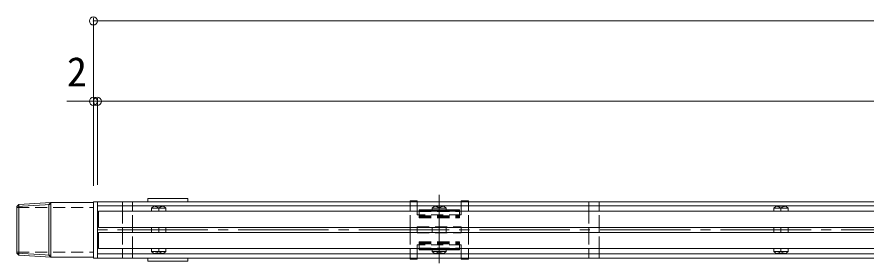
# Model space of a CAD drawing. Units: millimetres at full size, sheet at 1:5; details may follow other scales. Extents: x -910 to 1371, y -980 to 819.
# Drawn here: x -624.3 to -202, y 592.9 to 715.4 of the extents above; entities that cross this region are included whole.
import ezdxf
from ezdxf.enums import TextEntityAlignment as Align

# ---------------------------------------------------------------- set-up
doc = ezdxf.new("R2010")
doc.units = ezdxf.units.MM
doc.header["$LTSCALE"] = 5
doc.header["$PDMODE"] = 32
doc.header["$PDSIZE"] = 4
doc.linetypes.add('CHAIN2', pattern=[12, 9, -1, 1, -1])
doc.linetypes.add('DASHED1', pattern=[1.8, 1.2, -0.6])
for name, color, linetype, lineweight in [('E-0_0228_テナント工�', 4, 'Continuous', 9), ('E-1_0229_テナント工�', 3, 'Continuous', 9), ('E-2_0230_テナント工�', 3, 'Continuous', 9), ('E-4_0232_テナント工�', 7, 'Continuous', 9), ('E-6_0245_ハッチング2', 5, 'Continuous', 5), ('E-7_0246_ハッチング3', 5, 'Continuous', 5), ('E-8_0247_ハッチング4', 4, 'DASHED1', 9), ('E-A_0251_塗潰2_A_断�', 1, 'Continuous', 5)]:
    doc.layers.add(name, color=color, linetype=linetype, lineweight=lineweight)
doc.styles.add('ＭＳ ゴシック', font='')
doc.styles.get('ＭＳ ゴシック').set_extended_font_data('MS Gothic')

msp = doc.modelspace()

# ---------------------------------------------------------------- linework, layer by layer
at = {"layer": 'E-0_0228_テナント工�'}
for p, q in [((-584.278, 623.411), (605.722, 623.411)), ((-584.278, 595.411), (-584.278, 623.411)), ((-584.278, 621.411), (605.722, 621.411)), ((-584.278, 597.411), (605.722, 597.411)), ((605.722, 595.411), (-584.278, 595.411))]:
    msp.add_line(p, q, dxfattribs=at)
at = {"layer": 'E-0_0228_テナント工�', "linetype": 'CHAIN2'}
msp.add_line((10.722, 609.411), (-584.278, 609.411), dxfattribs=at)
at = {"layer": 'E-1_0229_テナント工�', "linetype": 'DASHED1'}
for p, q in [((-571.778, 621.411), (-571.778, 623.411)), ((-566.778, 621.411), (-566.778, 623.411)), ((-339.778, 621.411), (-339.778, 623.411)), ((-334.778, 621.411), (-334.778, 623.411)), ((-571.778, 618.661), (-571.778, 610.661)), ((-566.778, 610.661), (-566.778, 618.661)), ((-339.778, 618.661), (-339.778, 610.661)), ((-334.778, 610.661), (-334.778, 618.661)), ((-571.778, 608.161), (-571.778, 600.161)), ((-566.778, 600.161), (-566.778, 608.161)), ((-339.778, 608.161), (-339.778, 600.161)), ((-334.778, 600.161), (-334.778, 608.161)), ((-571.778, 597.411), (-571.778, 595.411)), ((-566.778, 597.411), (-566.778, 595.411)), ((-339.778, 597.411), (-339.778, 595.411)), ((-334.778, 597.411), (-334.778, 595.411))]:
    msp.add_line(p, q, dxfattribs=at)
at = {"layer": 'E-1_0229_テナント工�'}
for p, q in [((-571.778, 618.661), (-571.778, 621.411)), ((-566.778, 618.661), (-566.778, 621.411)), ((-339.778, 618.661), (-339.778, 621.411)), ((-334.778, 618.661), (-334.778, 621.411)), ((-571.778, 608.161), (-571.778, 610.661)), ((-566.778, 608.161), (-566.778, 610.661)), ((-339.778, 608.161), (-339.778, 610.661)), ((-334.778, 608.161), (-334.778, 610.661)), ((-571.778, 597.411), (-571.778, 600.161)), ((-566.778, 597.411), (-566.778, 600.161)), ((-339.778, 597.411), (-339.778, 600.161)), ((-334.778, 597.411), (-334.778, 600.161))]:
    msp.add_line(p, q, dxfattribs=at)
at = {"layer": 'E-2_0230_テナント工�'}
for p, q in [((-556.129, 621.161), (-557.314, 620.161)), ((-556.129, 621.161), (-551.429, 621.161)), ((-551.429, 621.161), (-550.243, 620.161)), ((-416.628, 621.161), (-417.814, 620.161)), ((-416.628, 621.161), (-411.928, 621.161)), ((-411.928, 621.161), (-410.743, 620.161)), ((-246.628, 621.161), (-247.814, 620.161)), ((-246.628, 621.161), (-241.928, 621.161)), ((-241.928, 621.161), (-240.743, 620.161)), ((-557.314, 620.161), (-557.314, 618.661)), ((-550.243, 620.161), (-557.314, 620.161)), ((-553.779, 620.161), (-553.779, 618.661)), ((-550.243, 620.161), (-550.243, 618.661)), ((-414.278, 620.161), (-414.278, 618.661)), ((-410.743, 620.161), (-410.743, 618.661)), ((-244.278, 620.161), (-244.278, 618.661)), ((-240.743, 620.161), (-240.743, 618.661)), ((-557.314, 608.161), (-557.314, 610.661)), ((-553.779, 610.661), (-553.779, 608.161)), ((-550.243, 608.161), (-550.243, 610.661)), ((-417.814, 608.161), (-417.814, 610.661)), ((-414.278, 610.661), (-414.278, 608.161)), ((-410.743, 608.161), (-410.743, 610.661)), ((-247.814, 608.161), (-247.814, 610.661)), ((-244.278, 610.661), (-244.278, 608.161)), ((-240.743, 608.161), (-240.743, 610.661)), ((-557.314, 598.661), (-557.314, 600.161)), ((-553.779, 598.661), (-553.779, 600.161)), ((-550.243, 598.661), (-550.243, 600.161)), ((-414.278, 598.661), (-414.278, 600.161)), ((-410.743, 598.661), (-410.743, 600.161)), ((-244.278, 598.661), (-244.278, 600.161)), ((-240.743, 598.661), (-240.743, 600.161)), ((-550.243, 598.661), (-557.314, 598.661)), ((-556.129, 597.661), (-557.314, 598.661)), ((-556.129, 597.661), (-551.429, 597.661)), ((-551.429, 597.661), (-550.243, 598.661)), ((-416.628, 597.661), (-417.814, 598.661)), ((-416.628, 597.661), (-411.928, 597.661)), ((-411.928, 597.661), (-410.743, 598.661)), ((-246.628, 597.661), (-247.814, 598.661)), ((-246.628, 597.661), (-241.928, 597.661)), ((-241.928, 597.661), (-240.743, 598.661))]:
    msp.add_line(p, q, dxfattribs=at)
at = {"layer": 'E-2_0230_テナント工�', "color": 2}
for p, q in [((-583.778, 618.661), (-583.778, 610.661)), ((605.222, 610.661), (-583.778, 610.661)), ((-583.778, 608.161), (605.222, 608.161)), ((-583.778, 608.161), (-583.778, 600.161)), ((-583.778, 600.161), (605.222, 600.161))]:
    msp.add_line(p, q, dxfattribs=at)
msp.add_lwpolyline([(-583.778, 618.661), (605.222, 618.661), (605.222, 610.661)], dxfattribs=at)
at = {"layer": 'E-2_0230_テナント工�'}
for points in [[(-410.743, 620.161), (-417.814, 620.161), (-417.814, 618.661)], [(-240.743, 620.161), (-247.814, 620.161), (-247.814, 618.661)], [(-410.743, 598.661), (-417.814, 598.661), (-417.814, 600.161)], [(-240.743, 598.661), (-247.814, 598.661), (-247.814, 600.161)]]:
    msp.add_lwpolyline(points, dxfattribs=at)
for centre, start, end in [((-556.182, 617.776), 44.79445, 89.10294), ((-551.375, 617.776), 90.89706, 135.20555), ((-416.681, 617.776), 44.79445, 89.10294), ((-411.875, 617.776), 90.89706, 135.20555), ((-246.681, 617.776), 44.79445, 89.10294), ((-241.875, 617.776), 90.89706, 135.20555), ((-556.182, 601.047), 270.89706, 315.20555), ((-551.375, 601.047), 224.79445, 269.10294), ((-416.681, 601.047), 270.89706, 315.20555), ((-411.875, 601.047), 224.79445, 269.10294), ((-246.681, 601.047), 270.89706, 315.20555), ((-241.875, 601.047), 224.79445, 269.10294)]:
    msp.add_arc(centre, 3.386, start, end, dxfattribs=at)
at = {"layer": 'E-4_0232_テナント工�'}
for p, q in [((-586.278, 714.911), (-586.278, 631.419)), ((-586.278, 713.411), (607.722, 713.411)), ((-586.278, 673.411), (-599.455, 673.411)), ((-584.278, 673.411), (-586.278, 673.411)), ((-584.278, 674.911), (-584.278, 631.819)), ((-584.278, 673.411), (605.722, 673.411))]:
    msp.add_line(p, q, dxfattribs=at)
for p in [(-586.278, 713.411), (-586.278, 673.411), (-584.278, 673.411)]:
    msp.add_point(p, dxfattribs=at)
at = {"layer": 'E-6_0245_ハッチング2'}
for p, q in [((-607.478, 622.071), (-624.278, 621.071)), ((-624.278, 621.071), (-623.278, 622.071)), ((-624.278, 597.752), (-624.278, 621.071)), ((-607.478, 623.011), (-623.278, 622.071)), ((-623.278, 596.752), (-623.278, 622.071)), ((-607.478, 623.011), (-608.478, 622.011)), ((-608.478, 622.011), (-608.478, 596.811)), ((-607.478, 595.811), (-607.478, 623.011)), ((-586.278, 623.011), (-607.478, 623.011)), ((-586.278, 623.011), (-586.278, 595.811)), ((-624.278, 597.752), (-623.278, 596.752)), ((-607.478, 596.752), (-624.278, 597.752)), ((-607.478, 595.811), (-623.278, 596.752)), ((-607.478, 595.811), (-608.478, 596.811)), ((-586.278, 595.811), (-607.478, 595.811))]:
    msp.add_line(p, q, dxfattribs=at)
at = {"layer": 'E-6_0245_ハッチング2', "color": 2, "lineweight": 9}
for p, q in [((-586.278, 623.411), (-586.278, 595.411)), ((-584.278, 623.411), (-586.278, 623.411)), ((-584.278, 595.411), (-586.278, 595.411))]:
    msp.add_line(p, q, dxfattribs=at)
at = {"layer": 'E-6_0245_ハッチング2', "linetype": 'DASHED1'}
for p, q in [((-624.278, 620.511), (-586.278, 620.511)), ((-624.278, 598.311), (-586.278, 598.311))]:
    msp.add_line(p, q, dxfattribs=at)
at = {"layer": 'E-7_0246_ハッチング3', "linetype": 'CHAIN2'}
msp.add_line((-414.278, 592.905), (-414.278, 626.905), dxfattribs=at)
at = {"layer": 'E-7_0246_ハッチング3', "linetype": 'DASHED1'}
for p, q in [((-428.778, 621.411), (-428.778, 623.911)), ((-425.278, 621.411), (-425.278, 623.411)), ((-403.278, 623.411), (-403.278, 621.411)), ((-399.778, 623.411), (-399.778, 621.411)), ((-428.778, 610.661), (-428.778, 618.661)), ((-425.278, 618.661), (-425.278, 616.911)), ((-403.278, 616.911), (-425.278, 616.911)), ((-403.278, 616.911), (-403.278, 618.661)), ((-399.778, 610.661), (-399.778, 618.661)), ((-428.778, 608.161), (-428.778, 600.161)), ((-425.278, 610.911), (-425.278, 610.661)), ((-425.278, 610.911), (-403.278, 610.911)), ((-425.278, 607.911), (-425.278, 608.161)), ((-403.278, 610.661), (-403.278, 610.911)), ((-403.278, 607.911), (-403.278, 608.161)), ((-399.778, 608.161), (-399.778, 600.161)), ((-425.278, 607.911), (-403.278, 607.911)), ((-425.278, 600.161), (-425.278, 601.911)), ((-403.278, 601.911), (-425.278, 601.911)), ((-403.278, 600.161), (-403.278, 601.911)), ((-428.778, 595.411), (-428.778, 597.411)), ((-425.278, 595.411), (-425.278, 597.411)), ((-403.278, 595.411), (-403.278, 597.411)), ((-399.778, 595.411), (-399.778, 597.411))]:
    msp.add_line(p, q, dxfattribs=at)
at = {"layer": 'E-7_0246_ハッチング3'}
for p, q in [((-428.778, 623.911), (-428.778, 623.411)), ((-428.778, 623.911), (-425.278, 623.911)), ((-428.778, 621.411), (-428.778, 618.661)), ((-425.278, 623.911), (-425.278, 623.411)), ((-425.278, 621.411), (-425.278, 618.661)), ((-403.278, 623.911), (-403.278, 623.411)), ((-403.278, 623.911), (-399.778, 623.911)), ((-403.278, 621.411), (-403.278, 618.661)), ((-399.778, 623.911), (-399.778, 623.411)), ((-399.778, 621.411), (-399.778, 618.661)), ((-428.778, 610.661), (-428.778, 608.161)), ((-425.278, 610.661), (-425.278, 608.161)), ((-403.278, 608.161), (-403.278, 610.661)), ((-399.778, 610.661), (-399.778, 608.161)), ((-428.778, 600.161), (-428.778, 597.411)), ((-425.278, 600.161), (-425.278, 597.411)), ((-403.278, 600.161), (-403.278, 597.411)), ((-399.778, 600.161), (-399.778, 597.411)), ((-428.778, 595.411), (-428.778, 594.911)), ((-428.778, 594.911), (-425.278, 594.911)), ((-425.278, 595.411), (-425.278, 594.911)), ((-403.278, 595.411), (-403.278, 594.911)), ((-403.278, 594.911), (-399.778, 594.911)), ((-399.778, 595.411), (-399.778, 594.911))]:
    msp.add_line(p, q, dxfattribs=at)
at = {"layer": 'E-8_0247_ハッチング4', "linetype": 'Continuous'}
for p, q in [((-424.204, 619.41), (-404.204, 619.41)), ((-424.204, 618.661), (-424.204, 619.41)), ((-424.204, 618.939), (-404.204, 618.939)), ((-424.204, 618.91), (-404.204, 618.91)), ((-404.204, 618.661), (-404.204, 619.41)), ((-424.204, 600.161), (-424.204, 599.413)), ((-424.204, 599.884), (-404.204, 599.884)), ((-404.204, 600.161), (-404.204, 599.413)), ((-424.204, 599.413), (-404.204, 599.413))]:
    msp.add_line(p, q, dxfattribs=at)
at = {"layer": 'E-8_0247_ハッチング4'}
for p, q in [((-424.204, 615.361), (-424.204, 618.661)), ((-424.204, 618.542), (-404.204, 618.542)), ((-404.204, 615.361), (-404.204, 618.661)), ((-424.204, 616.36), (-404.204, 616.36)), ((-424.204, 615.86), (-404.204, 615.86)), ((-424.204, 615.715), (-404.204, 615.715)), ((-424.204, 615.361), (-404.204, 615.361)), ((-424.204, 603.461), (-404.204, 603.461)), ((-424.204, 603.461), (-424.204, 600.161)), ((-424.204, 603.108), (-404.204, 603.108)), ((-424.204, 602.963), (-404.204, 602.963)), ((-424.204, 602.463), (-404.204, 602.463)), ((-424.204, 600.281), (-404.204, 600.281)), ((-404.204, 603.461), (-404.204, 600.161))]:
    msp.add_line(p, q, dxfattribs=at)
at = {"layer": 'E-A_0251_塗潰2_A_断�'}
for p, q in [((-559.253, 625.011), (-559.253, 623.411)), ((-539.253, 625.011), (-559.253, 625.011)), ((-539.253, 625.011), (-539.253, 623.411)), ((-559.253, 593.811), (-559.253, 595.411)), ((-539.253, 593.811), (-559.253, 593.811)), ((-539.253, 593.811), (-539.253, 595.411))]:
    msp.add_line(p, q, dxfattribs=at)

# ---------------------------------------------------------------- texts
at = {"layer": 'E-4_0232_テナント工�', "color": 2, "style": 'ＭＳ ゴシック'}
msp.add_text('2', height=14.66, dxfattribs=at).set_placement((-599.455, 676.411), align=Align.BOTTOM_LEFT)

doc.saveas('drawing.dxf')
